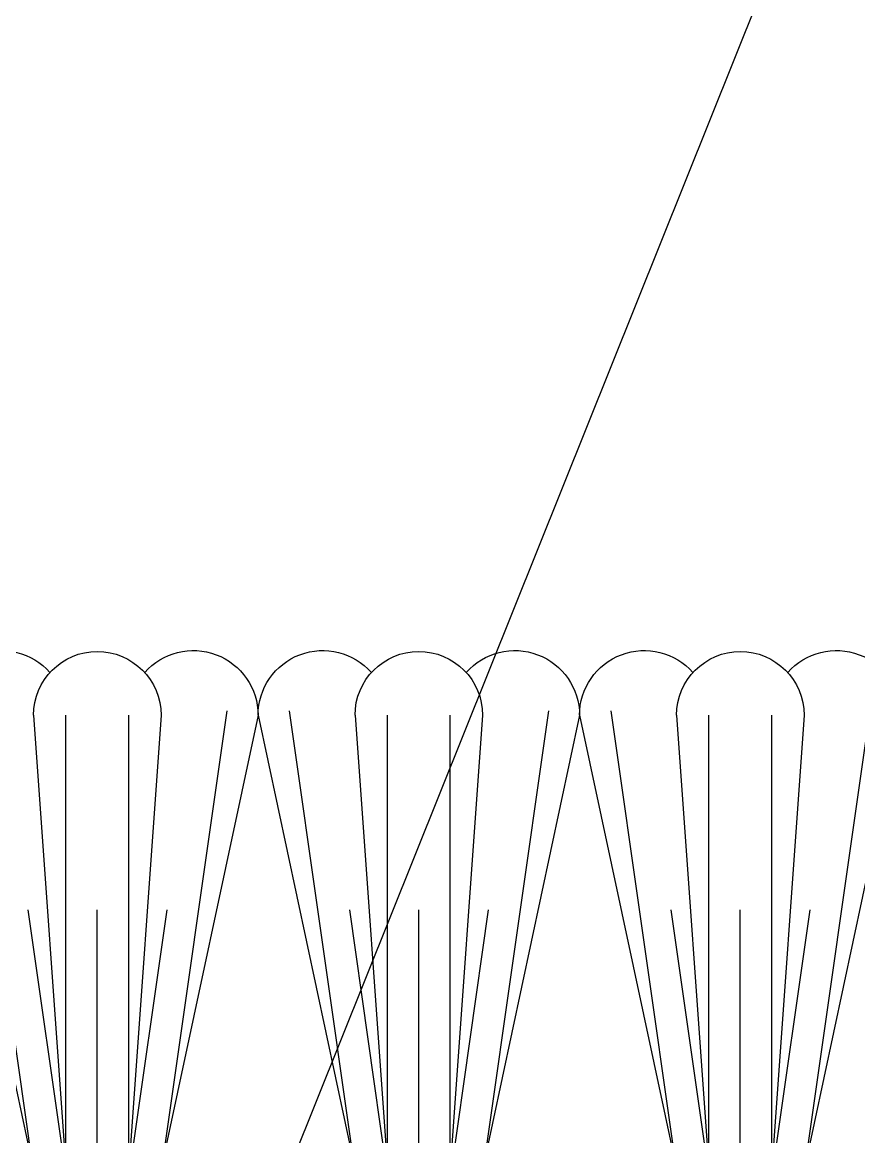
# Model space of a CAD drawing. Header units: inches. Extents: x -10.4 to 52.5, y 6.9 to 15.8.
# Drawn here: x 1.828 to 2.233, y 11.497 to 12.036 of the extents above; entities that cross this region are included whole.
import ezdxf

# ---------------------------------------------------------------- set-up
doc = ezdxf.new("R2010")
doc.units = ezdxf.units.IN
doc.header["$MEASUREMENT"] = 0
for name, color, linetype in [('Conditions', 1, 'Continuous'), ('Metals', 7, 'Continuous'), ('TEXT', 2, 'Continuous')]:
    doc.layers.add(name, color=color, linetype=linetype)
doc.styles.add('ARIAL', font='arial.ttf')
doc.dimstyles.new('Arial', dxfattribs={"dimtxt": 0.1875, "dimasz": 0.1875, "dimexe": 0.1875, "dimexo": 0.1875, "dimgap": 0.1875, "dimtad": 0, "dimtih": 1, "dimtoh": 1, "dimdec": 4, "dimzin": 3, "dimdsep": 46, "dimlunit": 4, "dimtxsty": 'ARIAL', "dimcen": 0.1875, "dimadec": 0, "dimazin": 0, "dimtfac": 1, "dimtdec": 4, "dimtofl": 0, "dimtmove": 0, "dimatfit": 3, "dimfxl": 0, "dimfrac": 2, "dimtolj": 1, "dimtzin": 0, "dimarcsym": 0})

# ---------------------------------------------------------------- blocks, each defined once
blk = doc.blocks.new('carpet-teeth2')
for points in [[(1.35927, 1.25266), (1.40603, 1.03348)], [(1.37432, 1.2548), (1.40588, 1.03348)], [(1.40615, 1.25266), (1.42177, 1.03348)], [(1.42177, 1.03348), (1.42177, 1.25266)], [(1.4678, 1.25266), (1.45217, 1.03348)], [(1.45217, 1.03348), (1.45217, 1.25266)], [(1.49962, 1.2548), (1.46837, 1.03563)], [(1.51467, 1.25266), (1.46837, 1.03563)], [(1.51467, 1.25266), (1.56143, 1.03348)], [(1.52972, 1.2548), (1.56097, 1.03563)], [(1.56155, 1.25266), (1.57717, 1.03348)], [(1.57717, 1.03348), (1.57717, 1.25266)], [(1.6232, 1.25266), (1.60757, 1.03348)], [(1.60757, 1.03348), (1.60757, 1.25266)], [(1.67007, 1.25266), (1.62332, 1.03348)], [(1.65502, 1.2548), (1.62377, 1.03563)], [(1.67007, 1.25266), (1.71683, 1.03348)], [(1.68512, 1.2548), (1.71668, 1.03348)], [(1.71695, 1.25266), (1.73257, 1.03348)], [(1.73257, 1.03348), (1.73257, 1.25266)], [(1.7786, 1.25266), (1.76297, 1.03348)], [(1.76297, 1.03348), (1.76297, 1.25266)], [(1.82547, 1.25266), (1.77872, 1.03348)], [(1.81042, 1.2548), (1.77917, 1.03563)], [(1.40341, 1.15848), (1.42123, 1.03348)], [(1.43697, 1.03348), (1.43697, 1.15848)], [(1.47054, 1.15848), (1.45333, 1.03777)], [(1.55881, 1.15848), (1.57663, 1.03348)], [(1.59237, 1.03348), (1.59237, 1.15848)], [(1.62594, 1.15848), (1.60811, 1.03348)], [(1.71421, 1.15848), (1.73203, 1.03348)], [(1.74777, 1.03348), (1.74777, 1.15848)], [(1.78134, 1.15848), (1.76351, 1.03348)]]:
    blk.add_lwpolyline(points)
for centre, radius, start, end in [((1.39052, 1.25266), 0.03125, 41.211, 180), ((1.43697, 1.25266), 0.03082, 0, 180), ((1.48342, 1.25266), 0.03125, 0, 138.789), ((1.54592, 1.25266), 0.03125, 41.211, 180), ((1.59237, 1.25266), 0.03082, 0, 180), ((1.63882, 1.25266), 0.03125, 0, 138.789), ((1.70132, 1.25266), 0.03125, 41.211, 180), ((1.74777, 1.25266), 0.03082, 0, 180), ((1.79422, 1.25266), 0.03125, 0, 138.789)]:
    blk.add_arc(centre, radius, start, end)
blk = doc.blocks.new('CARPET')
at = {"layer": 'Conditions'}
blk.add_blockref('carpet-teeth2', (2.55143, 5.91203), dxfattribs=at)

msp = doc.modelspace()

# ---------------------------------------------------------------- block references
at = {"layer": 'Metals', "xscale": -1}
msp.add_blockref('CARPET', (6.16382, 4.53581), dxfattribs=at)

# ---------------------------------------------------------------- leaders
at = {"layer": 'TEXT'}
msp.add_leader([(1.87084, 11.2652), (2.39567, 12.57446), (2.45964, 12.57446)], dimstyle='Arial', dxfattribs=at)

doc.saveas('drawing.dxf')
